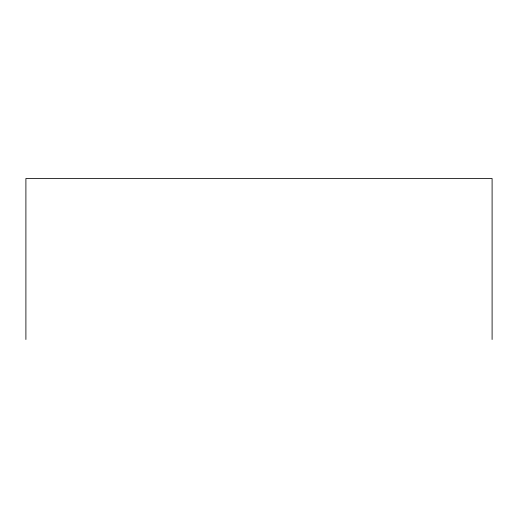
<?xml version="1.0" encoding="UTF-8"?>
<svg xmlns="http://www.w3.org/2000/svg" width="518" height="518" viewBox="0 0 518 518"><rect width="100%" height="100%" fill="white"/><g stroke="black" fill="none" stroke-linecap="round" stroke-linejoin="round"><path stroke-width="0.78" d="M492.1 339.497L492.1 178.503L25.9 178.503L25.9 339.497"/></g></svg>
